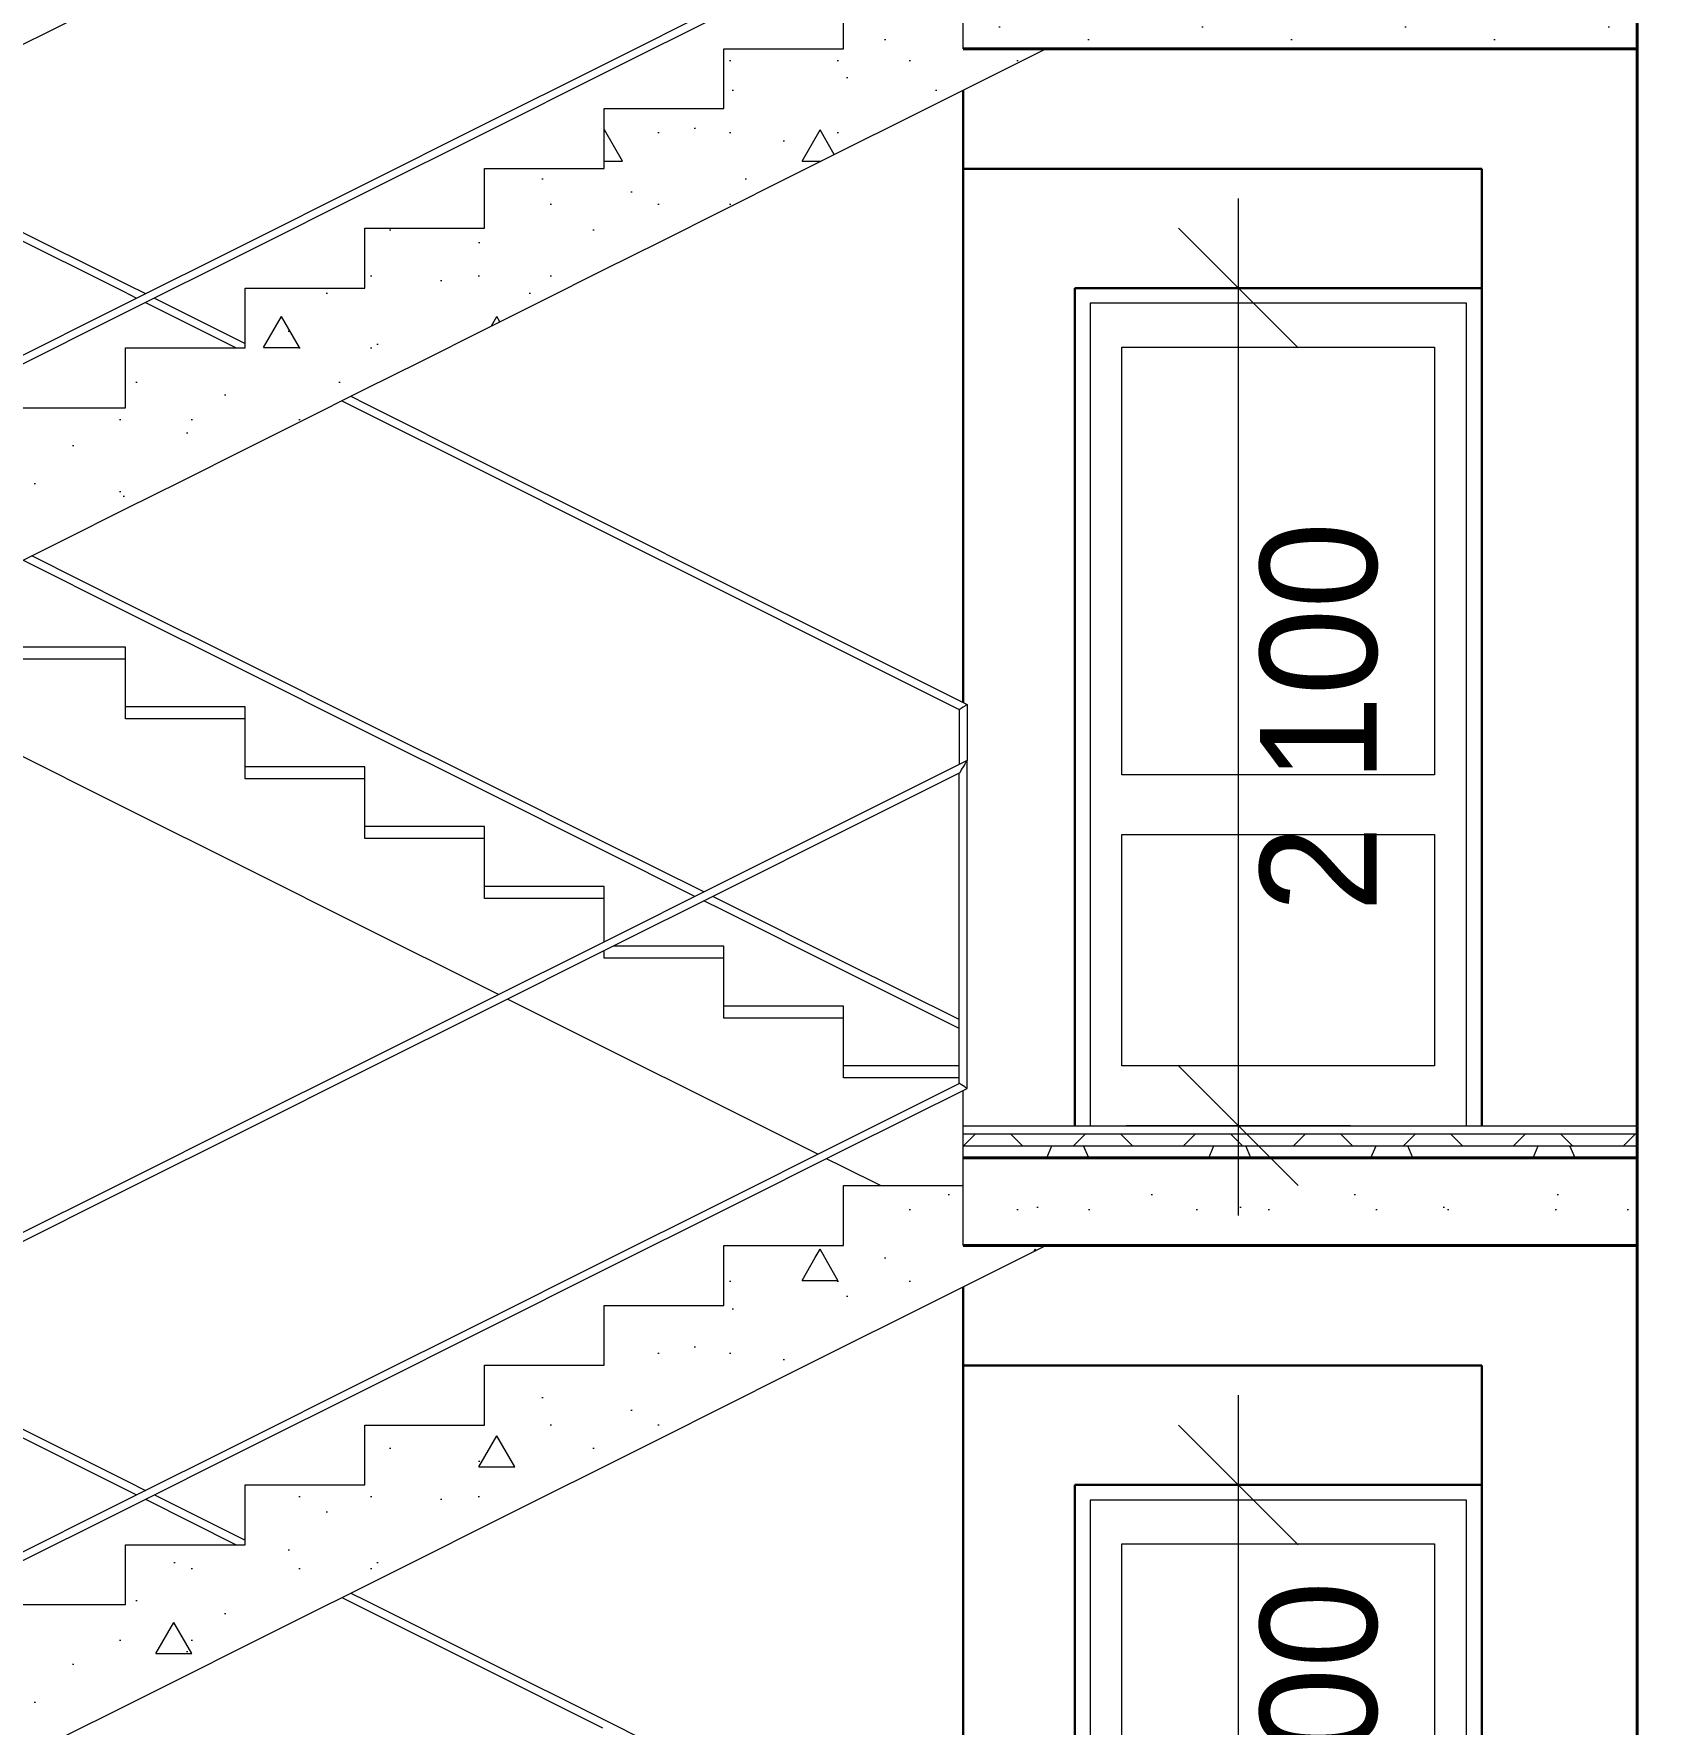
# Model space of a CAD drawing. Header units: millimetres. Extents: x -168133 to -32053, y -12928 to 37693.
# Drawn here: x -153666 to -149618, y 20400 to 24638 of the extents above; entities that cross this region are included whole.
import ezdxf

# ---------------------------------------------------------------- set-up
doc = ezdxf.new("R2010")
doc.units = ezdxf.units.MM
doc.header["$MEASUREMENT"] = 0
for name, color, linetype in [('Двери ArchiCAD', 7, 'Continuous'), ('Интерьер- Перегородка', 7, 'Continuous'), ('Кладочні розміри', 7, 'Continuous'), ('Лестницы внутренние', 7, 'Continuous'), ('Перекрытия', 7, 'Continuous')]:
    doc.layers.add(name, color=color, linetype=linetype)
for name, color, linetype, lineweight in [('Двери ArchiCAD_Ном._пера__1', 7, 'Continuous', 13), ('Двери ArchiCAD_Ном._пера__41', 7, 'Continuous', 30), ('Интерьер- Перегородка_Ном._пера__41', 7, 'Continuous', 30), ('Интерьер- Перегородка_Ном._пера__61', 7, 'Continuous', 40), ('Лестницы внутренние_Ном._пера__1', 7, 'Continuous', 13), ('Лестницы внутренние_Ном._пера__21', 7, 'Continuous', 20), ('Лестницы внутренние_Ном._пера__7', 7, 'Continuous', 5), ('Перекрытия_Ном._пера__1', 7, 'Continuous', 13), ('Перекрытия_Ном._пера__21', 7, 'Continuous', 20), ('Перекрытия_Ном._пера__61', 7, 'Continuous', 40)]:
    doc.layers.add(name, color=color, linetype=linetype, lineweight=lineweight)
doc.layers.add('Кладочні розміри_Ном._пера__98', color=7, linetype='Continuous', lineweight=13, true_color=0x001f3e)
doc.layers.add('Лестницы внутренние_Ном._пера__241', color=7, linetype='Continuous', lineweight=13, true_color=0x515151)
doc.styles.add('СГЕНЕРИР_СТИЛЬ_1', font='')
doc.styles.get('СГЕНЕРИР_СТИЛЬ_1').set_extended_font_data('Century Gothic')
doc.dimstyles.new('СГЕНЕРИР_СТИЛЬ__1', dxfattribs={"dimtxt": 292.500007, "dimasz": 285, "dimexe": 0.18, "dimexo": 444.840628, "dimgap": 0.09, "dimtad": 3, "dimdec": 0, "dimzin": 0, "dimdsep": 46, "dimtxsty": 'СГЕНЕРИР_СТИЛЬ_1', "dimblk": 'ARROWHEAD_6', "dimblk1": 'ARROWHEAD_6', "dimblk2": 'ARROWHEAD_6', "dimcen": 0.09, "dimclrd": 256, "dimclre": 256, "dimclrt": 256, "dimadec": 0, "dimazin": 0, "dimtfac": 1, "dimtdec": 4, "dimtmove": 0, "dimatfit": 3, "dimfxl": 0, "dimtolj": 1, "dimtzin": 0, "dimarcsym": 0})
doc.dimstyles.new('СГЕНЕРИР_СТИЛЬ__2', dxfattribs={"dimtxt": 292.500007, "dimasz": 285, "dimexe": 0.18, "dimexo": 444.840628, "dimgap": 0.09, "dimtad": 3, "dimdec": 0, "dimzin": 0, "dimdsep": 46, "dimtxsty": 'СГЕНЕРИР_СТИЛЬ_1', "dimblk": 'ARROWHEAD_6', "dimblk1": 'ARROWHEAD_6', "dimblk2": 'ARROWHEAD_6', "dimcen": 0.09, "dimclrd": 256, "dimclre": 256, "dimclrt": 256, "dimadec": 0, "dimazin": 0, "dimtfac": 1, "dimtdec": 4, "dimtmove": 2, "dimatfit": 3, "dimfxl": 0, "dimtolj": 1, "dimtzin": 0, "dimarcsym": 0})
pattern_1 = [(0, (0, 0), (0, 935.3074), [90, -450]), (0, (270, 467.7), (0, 935.3074), [90, -450]), (60, (0, 0), (-810, 467.6537), [90, -450]), (60, (540, 0), (-810, 467.6537), [90, -450]), (120, (90, 0), (810, 467.6537), [90, -450]), (120, (630, 0), (810, 467.6537), [90, -450]), (0, (0, 90), (0, 180), [0, -180, 0, -270]), (45, (90, 90), (-127.27922, 127.27922), [0, -135, 0, -225])]
pattern_2 = [(0, (0, 0), (0, 90.000004), [])]
pattern_3 = [(45, (0, 0), (-137.88582, 137.88582), []), (135, (0, 0), (137.88582, 137.88582), [])]
pattern_4 = [(0, (0, 0), (0, 406400), []), (0, (0, 90), (0, 406400), []), (90, (0, 0), (-406.4, 0), [88.9, -406400]), (90, (38.1, 0), (-406.4, 0), [88.9, -406400]), (66.8014, (0, 0), (-343.3379, 147.1448), []), (293.1986, (38.1, 0), (343.3379, 147.1448), [])]
pattern_5 = [(0, (0, 0), (0, 935.3075), [90, -450]), (0, (270, 467.7), (0, 935.3075), [90, -450]), (60, (0, 0), (-810, 467.654), [90, -450]), (60, (540, 0), (-810, 467.654), [90, -450]), (120, (90, 0), (810, 467.654), [90, -450]), (120, (630, 0), (810, 467.654), [90, -450]), (0, (0, 90), (0, 180), [0, -180, 0, -270]), (45, (90, 90), (-127.27923, 127.27923), [0, -135, 0, -225])]

# ---------------------------------------------------------------- blocks, each defined once
blk = doc.blocks.new('Элемент разреза_166')
at = {"layer": 'Лестницы внутренние_Ном._пера__241', "linetype": 'Continuous'}
h = blk.add_hatch(dxfattribs=at)
h.set_pattern_fill('Бетон', color=256, style=0, pattern_type=2)
h.set_pattern_definition(pattern_1)
h.paths.add_polyline_path([(-151335.6, 21720), (-151335.6, 21750), (-151635.6, 21750), (-151635.6, 21720)])
h = blk.add_hatch(dxfattribs=at)
h.set_pattern_fill('Бетон', color=256, style=0, pattern_type=2)
h.set_pattern_definition(pattern_1)
h.paths.add_polyline_path([(-154085.6, 20220), (-154085.6, 20170), (-154062.3, 20170), (-154040.2, 20170), (-154013.6, 20170), (-153988.4, 20170), (-153870.4, 20229), (-153735.6, 20296.4), (-153595.5, 20366.4), (-153435.6, 20446.4), (-153295.5, 20516.4), (-153135.6, 20596.4), (-152995.5, 20666.4), (-152835.6, 20746.4), (-152695.5, 20816.4), (-152535.6, 20896.4), (-152395.5, 20966.4), (-152235.6, 21046.4), (-152095.5, 21116.4), (-151935.6, 21196.4), (-151775.7, 21276.3), (-151635.6, 21346.4), (-151475.7, 21426.3), (-151335.6, 21496.4), (-151225.2, 21551.6), (-151128.4, 21600), (-151335.6, 21600), (-151335.6, 21720), (-151635.6, 21720), (-151635.6, 21570), (-151935.6, 21570), (-151935.6, 21420), (-152235.6, 21420), (-152235.6, 21270), (-152535.6, 21270), (-152535.6, 21120), (-152835.6, 21120), (-152835.6, 20970), (-153135.6, 20970), (-153135.6, 20820), (-153435.6, 20820), (-153435.6, 20670), (-153735.6, 20670), (-153735.6, 20520), (-154035.6, 20520), (-154035.6, 20370), (-154085.6, 20370)])
h = blk.add_hatch(dxfattribs=at)
h.set_pattern_fill('Бетон', color=256, style=0, pattern_type=2)
h.set_pattern_definition(pattern_1)
h.paths.add_polyline_path([(-151635.6, 21570), (-151635.6, 21600), (-151935.6, 21600), (-151935.6, 21570)])
h = blk.add_hatch(dxfattribs=at)
h.set_pattern_fill('Бетон', color=256, style=0, pattern_type=2)
h.set_pattern_definition(pattern_1)
h.paths.add_polyline_path([(-151935.6, 21420), (-151935.6, 21450), (-152235.6, 21450), (-152235.6, 21420)])
h = blk.add_hatch(dxfattribs=at)
h.set_pattern_fill('Бетон', color=256, style=0, pattern_type=2)
h.set_pattern_definition(pattern_1)
h.paths.add_polyline_path([(-152235.6, 21270), (-152235.6, 21300), (-152535.6, 21300), (-152535.6, 21270)])
h = blk.add_hatch(dxfattribs=at)
h.set_pattern_fill('Бетон', color=256, style=0, pattern_type=2)
h.set_pattern_definition(pattern_1)
h.paths.add_polyline_path([(-152535.6, 21120), (-152535.6, 21150), (-152835.6, 21150), (-152835.6, 21120)])
h = blk.add_hatch(dxfattribs=at)
h.set_pattern_fill('Бетон', color=256, style=0, pattern_type=2)
h.set_pattern_definition(pattern_1)
h.paths.add_polyline_path([(-152835.6, 20970), (-152835.6, 21000), (-153135.6, 21000), (-153135.6, 20970)])
h = blk.add_hatch(dxfattribs=at)
h.set_pattern_fill('Бетон', color=256, style=0, pattern_type=2)
h.set_pattern_definition(pattern_1)
h.paths.add_polyline_path([(-153135.6, 20820), (-153135.6, 20850), (-153435.6, 20850), (-153435.6, 20820)])
h = blk.add_hatch(dxfattribs=at)
h.set_pattern_fill('Бетон', color=256, style=0, pattern_type=2)
h.set_pattern_definition(pattern_1)
h.paths.add_polyline_path([(-153435.6, 20670), (-153435.6, 20700), (-153735.6, 20700), (-153735.6, 20670)])
at = {"layer": 'Лестницы внутренние_Ном._пера__21', "linetype": 'Continuous'}
for p, q in [((-151635.6, 21750), (-151335.6, 21750)), ((-151635.6, 21720), (-151635.6, 21750)), ((-151335.6, 21720), (-151335.6, 21750)), ((-151635.6, 21600), (-151635.6, 21720)), ((-151335.6, 21600), (-151335.6, 21720)), ((-151935.6, 21600), (-151635.6, 21600)), ((-151935.6, 21570), (-151935.6, 21600)), ((-151935.6, 21450), (-151935.6, 21570)), ((-151335.6, 21600), (-151128.4, 21600)), ((-151225.2, 21551.6), (-151128.4, 21600)), ((-151335.6, 21496.4), (-151225.2, 21551.6)), ((-151475.7, 21426.3), (-151335.6, 21496.4)), ((-152235.6, 21450), (-151935.6, 21450)), ((-152235.6, 21420), (-152235.6, 21450)), ((-152235.6, 21300), (-152235.6, 21420)), ((-151635.6, 21346.4), (-151475.7, 21426.3)), ((-151775.7, 21276.3), (-151635.6, 21346.4)), ((-152535.6, 21300), (-152235.6, 21300)), ((-152535.6, 21270), (-152535.6, 21300)), ((-151935.6, 21196.4), (-151775.7, 21276.3)), ((-152535.6, 21150), (-152535.6, 21270)), ((-152095.5, 21116.4), (-151935.6, 21196.4)), ((-152835.6, 21150), (-152535.6, 21150)), ((-152835.6, 21120), (-152835.6, 21150)), ((-152835.6, 21000), (-152835.6, 21120)), ((-152235.6, 21046.4), (-152095.5, 21116.4)), ((-152395.5, 20966.4), (-152235.6, 21046.4)), ((-153135.6, 21000), (-152835.6, 21000)), ((-153135.6, 20970), (-153135.6, 21000)), ((-153135.6, 20850), (-153135.6, 20970)), ((-152535.6, 20896.4), (-152395.5, 20966.4)), ((-152695.5, 20816.4), (-152535.6, 20896.4)), ((-153435.6, 20850), (-153135.6, 20850)), ((-153435.6, 20820), (-153435.6, 20850)), ((-153435.6, 20700), (-153435.6, 20820)), ((-152835.6, 20746.4), (-152695.5, 20816.4)), ((-152995.5, 20666.4), (-152835.6, 20746.4)), ((-153735.6, 20700), (-153435.6, 20700)), ((-153135.6, 20596.4), (-152995.5, 20666.4)), ((-153295.5, 20516.4), (-153135.6, 20596.4)), ((-153435.6, 20446.4), (-153295.5, 20516.4)), ((-153595.5, 20366.4), (-153435.6, 20446.4))]:
    blk.add_line(p, q, dxfattribs=at)
at = {"layer": 'Лестницы внутренние_Ном._пера__241', "linetype": 'Continuous'}
for p, q in [((-151325.6, 22816.2), (-151640.1, 22658.9)), ((-151335.6, 22800), (-151339.5, 22793.8)), ((-151331.8, 22806.2), (-151335.6, 22800)), ((-151328.6, 22811.4), (-151331.8, 22806.2)), ((-151326.4, 22814.9), (-151328.6, 22811.4)), ((-151325.6, 22816.2), (-151326.4, 22814.9)), ((-151325.6, 21993.8), (-151325.6, 22816.2)), ((-151345.6, 22783.8), (-151631.2, 22641.1)), ((-151344.9, 22785.1), (-151345.6, 22783.8)), ((-151345.6, 22006.2), (-151345.6, 22783.8)), ((-151342.7, 22788.6), (-151344.9, 22785.1)), ((-151339.5, 22793.8), (-151342.7, 22788.6)), ((-151640.1, 22658.9), (-151940.1, 22508.9)), ((-151631.2, 22641.1), (-151931.2, 22491.1)), ((-151940.1, 22508.9), (-152240.1, 22358.9)), ((-151931.2, 22491.1), (-152231.2, 22341.1)), ((-152240.1, 22358.9), (-152540.1, 22208.9)), ((-152231.2, 22341.1), (-152531.2, 22191.1)), ((-152540.1, 22208.9), (-152840.1, 22058.9)), ((-152531.2, 22191.1), (-152831.2, 22041.1)), ((-152840.1, 22058.9), (-153140.1, 21908.9)), ((-152831.2, 22041.1), (-153131.2, 21891.1)), ((-151640.1, 21858.9), (-151345.6, 22006.2)), ((-151631.2, 21841.1), (-151325.6, 21993.8)), ((-151344.9, 22005.7), (-151345.6, 22006.2)), ((-151342.7, 22004.4), (-151344.9, 22005.7)), ((-151339.5, 22002.4), (-151342.7, 22004.4)), ((-151335.6, 22000), (-151339.5, 22002.4)), ((-151331.8, 21997.6), (-151335.6, 22000)), ((-151328.6, 21995.6), (-151331.8, 21997.6)), ((-151326.4, 21994.3), (-151328.6, 21995.6)), ((-151325.6, 21993.8), (-151326.4, 21994.3)), ((-153140.1, 21908.9), (-153440.1, 21758.9)), ((-153131.2, 21891.1), (-153431.2, 21741.1)), ((-151940.1, 21708.9), (-151640.1, 21858.9)), ((-151931.2, 21691.1), (-151631.2, 21841.1)), ((-153440.1, 21758.9), (-153740.1, 21608.9)), ((-153431.2, 21741.1), (-153731.2, 21591.1)), ((-152240.1, 21558.9), (-151940.1, 21708.9)), ((-152231.2, 21541.1), (-151931.2, 21691.1)), ((-152540.1, 21408.9), (-152240.1, 21558.9)), ((-152531.2, 21391.1), (-152231.2, 21541.1)), ((-152840.1, 21258.9), (-152540.1, 21408.9)), ((-152831.2, 21241.1), (-152531.2, 21391.1)), ((-153140.1, 21108.9), (-152840.1, 21258.9)), ((-153131.2, 21091.1), (-152831.2, 21241.1)), ((-153731.2, 21158.9), (-153431.2, 21008.9)), ((-153740.1, 21141.1), (-153440.1, 20991.1)), ((-153440.1, 20958.9), (-153140.1, 21108.9)), ((-153431.2, 20941.1), (-153131.2, 21091.1)), ((-153440.1, 20991.1), (-153408, 20975)), ((-153431.2, 21008.9), (-153385.6, 20986.2)), ((-153740.1, 20808.9), (-153440.1, 20958.9)), ((-153731.2, 20791.1), (-153431.2, 20941.1)), ((-153385.6, 20963.8), (-153158, 20850)), ((-153363.3, 20975), (-153135.6, 20861.2)), ((-152870.8, 20728.8), (-152831.2, 20708.9)), ((-152893.2, 20717.6), (-152840.1, 20691.1)), ((-152840.1, 20691.1), (-152540.1, 20541.1)), ((-152831.2, 20708.9), (-152531.2, 20558.9)), ((-152531.2, 20558.9), (-152231.2, 20408.9)), ((-152540.1, 20541.1), (-152240.1, 20391.1)), ((-152231.2, 20408.9), (-151931.2, 20258.9))]:
    blk.add_line(p, q, dxfattribs=at)
blk = doc.blocks.new('Элемент разреза_173')
at = {"layer": 'Интерьер- Перегородка_Ном._пера__41', "linetype": 'Continuous'}
blk.add_line((-151335.6, 21496.4), (-151335.6, 19961.2), dxfattribs=at)
blk = doc.blocks.new('Элемент разреза_185')
at = {"layer": 'Двери ArchiCAD_Ном._пера__1', "linetype": 'Continuous'}
for p, q in [((-151017.6, 23962), (-151017.6, 23852)), ((-150073.6, 23962), (-151017.6, 23962)), ((-150073.6, 23852), (-150073.6, 23962)), ((-151017.6, 23852), (-151017.6, 22050)), ((-150937.6, 22780), (-150937.6, 23852)), ((-150937.6, 23852), (-150153.6, 23852)), ((-150153.6, 23852), (-150153.6, 22780)), ((-150073.6, 22050), (-150073.6, 23852)), ((-150153.6, 22780), (-150937.6, 22780)), ((-150937.6, 22050), (-150937.6, 22630)), ((-150937.6, 22630), (-150153.6, 22630)), ((-150153.6, 22630), (-150153.6, 22050)), ((-151017.6, 22050), (-151017.6, 21900)), ((-150153.6, 22050), (-150937.6, 22050)), ((-150073.6, 21900), (-150073.6, 22050))]:
    blk.add_line(p, q, dxfattribs=at)
at = {"layer": 'Двери ArchiCAD_Ном._пера__41', "linetype": 'Continuous'}
for p, q in [((-151055.6, 24000), (-150035.6, 24000)), ((-151055.6, 21900), (-151055.6, 24000))]:
    blk.add_line(p, q, dxfattribs=at)
blk = doc.blocks.new('Элемент разреза_187')
at = {"layer": 'Двери ArchiCAD_Ном._пера__1', "linetype": 'Continuous'}
for p, q in [((-151017.6, 20962), (-151017.6, 20852)), ((-150073.6, 20962), (-151017.6, 20962)), ((-150073.6, 20852), (-150073.6, 20962)), ((-151017.6, 20852), (-151017.6, 19050)), ((-150937.6, 19780), (-150937.6, 20852)), ((-150937.6, 20852), (-150153.6, 20852)), ((-150153.6, 20852), (-150153.6, 19780)), ((-150073.6, 19050), (-150073.6, 20852)), ((-150153.6, 19780), (-150937.6, 19780)), ((-150937.6, 19050), (-150937.6, 19630)), ((-150937.6, 19630), (-150153.6, 19630)), ((-150153.6, 19630), (-150153.6, 19050)), ((-151017.6, 19050), (-151017.6, 18900)), ((-150153.6, 19050), (-150937.6, 19050)), ((-150073.6, 18900), (-150073.6, 19050))]:
    blk.add_line(p, q, dxfattribs=at)
at = {"layer": 'Двери ArchiCAD_Ном._пера__41', "linetype": 'Continuous'}
for p, q in [((-151055.6, 21000), (-150035.6, 21000)), ((-151055.6, 18900), (-151055.6, 21000))]:
    blk.add_line(p, q, dxfattribs=at)
blk = doc.blocks.new('Элемент разреза_189')
at = {"layer": 'Двери ArchiCAD_Ном._пера__41', "linetype": 'Continuous'}
for p, q in [((-151335.6, 21299), (-150035.6, 21299)), ((-150035.6, 21299), (-150035.6, 18900))]:
    blk.add_line(p, q, dxfattribs=at)
blk = doc.blocks.new('Элемент разреза_204')
at = {"layer": 'Перекрытия', "linetype": 'Continuous', "lineweight": 0, "true_color": 0x000000}
h = blk.add_hatch(dxfattribs=at)
h.set_pattern_fill('Фанера__2_', color=18, style=0, pattern_type=2)
h.set_pattern_definition(pattern_2)
h.paths.add_polyline_path([(-149645.6, 21880), (-149645.6, 21900), (-151335.6, 21900), (-151335.6, 21880)])
h = blk.add_hatch(dxfattribs=at)
h.set_pattern_fill('Блоки', color=18, style=0, pattern_type=2)
h.set_pattern_definition(pattern_3)
h.paths.add_polyline_path([(-149645.6, 21850), (-149645.6, 21880), (-151335.6, 21880), (-151335.6, 21850)])
h = blk.add_hatch(dxfattribs=at)
h.set_pattern_fill('Стенка_каркасн__2х4_16_м_FB', color=18, style=0, pattern_type=2)
h.set_pattern_definition(pattern_4)
h.paths.add_polyline_path([(-149645.6, 21820), (-149645.6, 21850), (-151335.6, 21850), (-151335.6, 21820)])
h = blk.add_hatch(dxfattribs=at)
h.set_pattern_fill('structural_concrete', color=18, style=0, pattern_type=2)
h.set_pattern_definition(pattern_5)
h.paths.add_polyline_path([(-149645.6, 21600), (-149645.6, 21820), (-151335.6, 21820), (-151335.6, 21600)])
at = {"layer": 'Перекрытия_Ном._пера__1', "linetype": 'Continuous'}
for p, q in [((-151335.6, 21900), (-149645.6, 21900)), ((-151335.6, 21880), (-151335.6, 21900)), ((-151335.6, 21880), (-149645.6, 21880)), ((-151335.6, 21850), (-151335.6, 21880)), ((-151335.6, 21880), (-149645.6, 21880)), ((-149645.6, 21880), (-149645.6, 21900)), ((-149645.6, 21850), (-149645.6, 21880)), ((-151335.6, 21850), (-149645.6, 21850)), ((-151335.6, 21850), (-149645.6, 21850)), ((-151335.6, 21820), (-151335.6, 21850)), ((-149645.6, 21820), (-149645.6, 21850))]:
    blk.add_line(p, q, dxfattribs=at)
at = {"layer": 'Перекрытия_Ном._пера__21', "linetype": 'Continuous'}
for p, q in [((-151335.6, 21600), (-151335.6, 21820)), ((-149645.6, 21600), (-149645.6, 21820))]:
    blk.add_line(p, q, dxfattribs=at)
at = {"layer": 'Перекрытия_Ном._пера__61', "linetype": 'Continuous'}
for p, q in [((-151335.6, 21820), (-149645.6, 21820)), ((-151335.6, 21820), (-149645.6, 21820)), ((-151335.6, 21600), (-149645.6, 21600))]:
    blk.add_line(p, q, dxfattribs=at)
blk = doc.blocks.new('Элемент разреза_213')
at = {"layer": 'Интерьер- Перегородка_Ном._пера__61', "linetype": 'Continuous'}
for p, q in [((-149645.6, 18900), (-149645.6, 21900)), ((-149255.6, 21600), (-149255.6, 21900)), ((-149255.6, 21600), (-149135.6, 21600)), ((-149135.6, 18900), (-149135.6, 21600)), ((-149255.6, 18900), (-149135.6, 18900))]:
    blk.add_line(p, q, dxfattribs=at)
blk = doc.blocks.new('Элемент разреза_238')
at = {"layer": 'Лестницы внутренние_Ном._пера__241', "linetype": 'Continuous'}
h = blk.add_hatch(dxfattribs=at)
h.set_pattern_fill('Бетон', color=256, style=0, pattern_type=2)
h.set_pattern_definition(pattern_1)
h.paths.add_polyline_path([(-154085.6, 23220), (-154085.6, 23170), (-154062.3, 23170), (-154040.2, 23170), (-154013.6, 23170), (-153988.4, 23170), (-153870.4, 23229), (-153735.6, 23296.4), (-153595.5, 23366.4), (-153435.6, 23446.4), (-153295.5, 23516.4), (-153135.6, 23596.4), (-152995.5, 23666.4), (-152835.6, 23746.4), (-152695.5, 23816.4), (-152535.6, 23896.4), (-152395.5, 23966.4), (-152235.6, 24046.4), (-152095.5, 24116.4), (-151935.6, 24196.4), (-151775.7, 24276.3), (-151635.6, 24346.4), (-151475.7, 24426.3), (-151335.6, 24496.4), (-151225.2, 24551.6), (-151128.4, 24600), (-151335.6, 24600), (-151335.6, 24720), (-151635.6, 24720), (-151635.6, 24570), (-151935.6, 24570), (-151935.6, 24420), (-152235.6, 24420), (-152235.6, 24270), (-152535.6, 24270), (-152535.6, 24120), (-152835.6, 24120), (-152835.6, 23970), (-153135.6, 23970), (-153135.6, 23820), (-153435.6, 23820), (-153435.6, 23670), (-153735.6, 23670), (-153735.6, 23520), (-154035.6, 23520), (-154035.6, 23370), (-154085.6, 23370)])
h = blk.add_hatch(dxfattribs=at)
h.set_pattern_fill('Бетон', color=256, style=0, pattern_type=2)
h.set_pattern_definition(pattern_1)
h.paths.add_polyline_path([(-151635.6, 24570), (-151635.6, 24600), (-151935.6, 24600), (-151935.6, 24570)])
h = blk.add_hatch(dxfattribs=at)
h.set_pattern_fill('Бетон', color=256, style=0, pattern_type=2)
h.set_pattern_definition(pattern_1)
h.paths.add_polyline_path([(-151935.6, 24420), (-151935.6, 24450), (-152235.6, 24450), (-152235.6, 24420)])
h = blk.add_hatch(dxfattribs=at)
h.set_pattern_fill('Бетон', color=256, style=0, pattern_type=2)
h.set_pattern_definition(pattern_1)
h.paths.add_polyline_path([(-152235.6, 24270), (-152235.6, 24300), (-152535.6, 24300), (-152535.6, 24270)])
h = blk.add_hatch(dxfattribs=at)
h.set_pattern_fill('Бетон', color=256, style=0, pattern_type=2)
h.set_pattern_definition(pattern_1)
h.paths.add_polyline_path([(-152535.6, 24120), (-152535.6, 24150), (-152835.6, 24150), (-152835.6, 24120)])
h = blk.add_hatch(dxfattribs=at)
h.set_pattern_fill('Бетон', color=256, style=0, pattern_type=2)
h.set_pattern_definition(pattern_1)
h.paths.add_polyline_path([(-152835.6, 23970), (-152835.6, 24000), (-153135.6, 24000), (-153135.6, 23970)])
h = blk.add_hatch(dxfattribs=at)
h.set_pattern_fill('Бетон', color=256, style=0, pattern_type=2)
h.set_pattern_definition(pattern_1)
h.paths.add_polyline_path([(-153135.6, 23820), (-153135.6, 23850), (-153435.6, 23850), (-153435.6, 23820)])
h = blk.add_hatch(dxfattribs=at)
h.set_pattern_fill('Бетон', color=256, style=0, pattern_type=2)
h.set_pattern_definition(pattern_1)
h.paths.add_polyline_path([(-153435.6, 23670), (-153435.6, 23700), (-153735.6, 23700), (-153735.6, 23670)])
at = {"layer": 'Лестницы внутренние_Ном._пера__1', "linetype": 'Continuous'}
for p, q in [((-153435.6, 23070), (-153735.6, 23070)), ((-153435.6, 22920), (-153435.6, 23070)), ((-153135.6, 22920), (-153435.6, 22920)), ((-153135.6, 22770), (-153135.6, 22920)), ((-153435.6, 22696.4), (-153735.6, 22846.4)), ((-152835.6, 22770), (-153135.6, 22770)), ((-152835.6, 22620), (-152835.6, 22770)), ((-153135.6, 22546.4), (-153435.6, 22696.4)), ((-152535.6, 22620), (-152835.6, 22620)), ((-152535.6, 22470), (-152535.6, 22620)), ((-152835.6, 22396.4), (-153135.6, 22546.4)), ((-152235.6, 22470), (-152535.6, 22470)), ((-152235.6, 22361.2), (-152235.6, 22470)), ((-152535.6, 22246.4), (-152835.6, 22396.4)), ((-152235.6, 22320), (-152235.6, 22338.8)), ((-151935.6, 22320), (-152235.6, 22320)), ((-151935.6, 22170), (-151935.6, 22320)), ((-152500.4, 22228.8), (-152535.6, 22246.4)), ((-152235.6, 22096.4), (-152478.1, 22217.6)), ((-151635.6, 22170), (-151935.6, 22170)), ((-151635.6, 22050), (-151635.6, 22170)), ((-151935.6, 21946.4), (-152235.6, 22096.4)), ((-151335.6, 21900), (-151335.6, 21988.8)), ((-151700.4, 21828.8), (-151935.6, 21946.4)), ((-151635.6, 21796.4), (-151678.1, 21817.6)), ((-151542.9, 21750), (-151635.6, 21796.4))]:
    blk.add_line(p, q, dxfattribs=at)
at = {"layer": 'Лестницы внутренние_Ном._пера__21', "linetype": 'Continuous'}
for p, q in [((-151635.6, 24600), (-151635.6, 24720)), ((-151335.6, 24600), (-151335.6, 24720)), ((-151935.6, 24600), (-151635.6, 24600)), ((-151935.6, 24570), (-151935.6, 24600)), ((-151335.6, 24600), (-151128.4, 24600)), ((-151225.2, 24551.6), (-151128.4, 24600)), ((-151935.6, 24450), (-151935.6, 24570)), ((-151335.6, 24496.4), (-151225.2, 24551.6)), ((-151475.7, 24426.3), (-151335.6, 24496.4)), ((-152235.6, 24450), (-151935.6, 24450)), ((-152235.6, 24420), (-152235.6, 24450)), ((-152235.6, 24300), (-152235.6, 24420)), ((-151635.6, 24346.4), (-151475.7, 24426.3)), ((-151775.7, 24276.3), (-151635.6, 24346.4)), ((-152535.6, 24300), (-152235.6, 24300)), ((-152535.6, 24270), (-152535.6, 24300)), ((-152535.6, 24150), (-152535.6, 24270)), ((-151935.6, 24196.4), (-151775.7, 24276.3)), ((-152095.5, 24116.4), (-151935.6, 24196.4)), ((-152835.6, 24150), (-152535.6, 24150)), ((-152835.6, 24120), (-152835.6, 24150)), ((-152835.6, 24000), (-152835.6, 24120)), ((-152235.6, 24046.4), (-152095.5, 24116.4)), ((-152395.5, 23966.4), (-152235.6, 24046.4)), ((-153135.6, 24000), (-152835.6, 24000)), ((-153135.6, 23970), (-153135.6, 24000)), ((-153135.6, 23850), (-153135.6, 23970)), ((-152535.6, 23896.4), (-152395.5, 23966.4)), ((-152695.5, 23816.4), (-152535.6, 23896.4)), ((-153435.6, 23850), (-153135.6, 23850)), ((-153435.6, 23820), (-153435.6, 23850)), ((-153435.6, 23700), (-153435.6, 23820)), ((-152835.6, 23746.4), (-152695.5, 23816.4)), ((-152995.5, 23666.4), (-152835.6, 23746.4)), ((-153735.6, 23700), (-153435.6, 23700)), ((-153135.6, 23596.4), (-152995.5, 23666.4)), ((-153295.5, 23516.4), (-153135.6, 23596.4)), ((-153435.6, 23446.4), (-153295.5, 23516.4)), ((-153595.5, 23366.4), (-153435.6, 23446.4)), ((-153735.6, 23296.4), (-153595.5, 23366.4))]:
    blk.add_line(p, q, dxfattribs=at)
at = {"layer": 'Лестницы внутренние_Ном._пера__241', "linetype": 'Continuous'}
for p, q in [((-153431.2, 24741.1), (-153731.2, 24591.1)), ((-152240.1, 24558.9), (-151940.1, 24708.9)), ((-152231.2, 24541.1), (-151931.2, 24691.1)), ((-152540.1, 24408.9), (-152240.1, 24558.9)), ((-152531.2, 24391.1), (-152231.2, 24541.1)), ((-152840.1, 24258.9), (-152540.1, 24408.9)), ((-152831.2, 24241.1), (-152531.2, 24391.1)), ((-153140.1, 24108.9), (-152840.1, 24258.9)), ((-153131.2, 24091.1), (-152831.2, 24241.1)), ((-153731.2, 24158.9), (-153431.2, 24008.9)), ((-153740.1, 24141.1), (-153440.1, 23991.1)), ((-153440.1, 23958.9), (-153140.1, 24108.9)), ((-153431.2, 23941.1), (-153131.2, 24091.1)), ((-153440.1, 23991.1), (-153408, 23975)), ((-153431.2, 24008.9), (-153385.6, 23986.2)), ((-153740.1, 23808.9), (-153440.1, 23958.9)), ((-153385.6, 23963.8), (-153158, 23850)), ((-153363.3, 23975), (-153135.6, 23861.2)), ((-153731.2, 23791.1), (-153431.2, 23941.1)), ((-152893.2, 23717.6), (-152840.1, 23691.1)), ((-152870.8, 23728.8), (-152831.2, 23708.9)), ((-152840.1, 23691.1), (-152540.1, 23541.1)), ((-152831.2, 23708.9), (-152531.2, 23558.9)), ((-152540.1, 23541.1), (-152240.1, 23391.1)), ((-152531.2, 23558.9), (-152231.2, 23408.9)), ((-152240.1, 23391.1), (-151940.1, 23241.1)), ((-152231.2, 23408.9), (-151931.2, 23258.9)), ((-153440.1, 23191.1), (-153693.2, 23317.6)), ((-153431.2, 23208.9), (-153670.8, 23328.8)), ((-151940.1, 23241.1), (-151640.1, 23091.1)), ((-151931.2, 23258.9), (-151631.2, 23108.9)), ((-153140.1, 23041.1), (-153440.1, 23191.1)), ((-153131.2, 23058.9), (-153431.2, 23208.9)), ((-151631.2, 23108.9), (-151325.6, 22956.2)), ((-152831.2, 22908.9), (-153131.2, 23058.9)), ((-151640.1, 23091.1), (-151345.6, 22943.8)), ((-152840.1, 22891.1), (-153140.1, 23041.1)), ((-151345.6, 22943.8), (-151344.9, 22944.3)), ((-151345.6, 22943.8), (-151345.6, 22806.2)), ((-151344.9, 22944.3), (-151342.7, 22945.6)), ((-151342.7, 22945.6), (-151339.5, 22947.6)), ((-151339.5, 22947.6), (-151335.6, 22950)), ((-151335.6, 22950), (-151331.8, 22952.4)), ((-151331.8, 22952.4), (-151328.6, 22954.4)), ((-151328.6, 22954.4), (-151326.4, 22955.7)), ((-151326.4, 22955.7), (-151325.6, 22956.2)), ((-151325.6, 22956.2), (-151325.6, 22816.2)), ((-152540.1, 22741.1), (-152840.1, 22891.1)), ((-152531.2, 22758.9), (-152831.2, 22908.9)), ((-152231.2, 22608.9), (-152531.2, 22758.9)), ((-152240.1, 22591.1), (-152540.1, 22741.1)), ((-152008, 22475), (-152240.1, 22591.1)), ((-151985.6, 22486.2), (-152231.2, 22608.9)), ((-151940.1, 22441.1), (-151985.6, 22463.8)), ((-151931.2, 22458.9), (-151963.3, 22475)), ((-151631.2, 22308.9), (-151931.2, 22458.9)), ((-151640.1, 22291.1), (-151940.1, 22441.1)), ((-151345.6, 22143.8), (-151640.1, 22291.1)), ((-151345.6, 22166.2), (-151631.2, 22308.9))]:
    blk.add_line(p, q, dxfattribs=at)
at = {"layer": 'Лестницы внутренние_Ном._пера__7', "linetype": 'Continuous'}
for p, q in [((-153435.6, 23100), (-153735.6, 23100)), ((-153435.6, 23070), (-153435.6, 23100)), ((-153135.6, 22950), (-153435.6, 22950)), ((-153135.6, 22920), (-153135.6, 22950)), ((-152835.6, 22800), (-153135.6, 22800)), ((-152835.6, 22770), (-152835.6, 22800)), ((-152535.6, 22650), (-152835.6, 22650)), ((-152535.6, 22620), (-152535.6, 22650)), ((-152235.6, 22500), (-152535.6, 22500)), ((-152235.6, 22470), (-152235.6, 22500)), ((-151935.6, 22350), (-152213.3, 22350)), ((-151935.6, 22320), (-151935.6, 22350)), ((-151635.6, 22200), (-151935.6, 22200)), ((-151635.6, 22170), (-151635.6, 22200)), ((-151345.6, 22050), (-151635.6, 22050)), ((-151635.6, 22020), (-151635.6, 22050)), ((-151345.6, 22020), (-151635.6, 22020))]:
    blk.add_line(p, q, dxfattribs=at)
blk = doc.blocks.new('Элемент разреза_240')
at = {"layer": 'Интерьер- Перегородка_Ном._пера__41', "linetype": 'Continuous'}
blk.add_line((-151335.6, 24496.4), (-151335.6, 22961.2), dxfattribs=at)
blk = doc.blocks.new('Элемент разреза_250')
at = {"layer": 'Двери ArchiCAD_Ном._пера__41', "linetype": 'Continuous'}
for p, q in [((-151335.6, 24299), (-150035.6, 24299)), ((-150035.6, 24299), (-150035.6, 21900))]:
    blk.add_line(p, q, dxfattribs=at)
blk = doc.blocks.new('Элемент разреза_292')
at = {"layer": 'Перекрытия', "linetype": 'Continuous', "lineweight": 0, "true_color": 0x000000}
h = blk.add_hatch(dxfattribs=at)
h.set_pattern_fill('Фанера__2_', color=18, style=0, pattern_type=2)
h.set_pattern_definition(pattern_2)
h.paths.add_polyline_path([(-149645.6, 24880), (-149645.6, 24900), (-151335.6, 24900), (-151335.6, 24880)])
h = blk.add_hatch(dxfattribs=at)
h.set_pattern_fill('Блоки', color=18, style=0, pattern_type=2)
h.set_pattern_definition(pattern_3)
h.paths.add_polyline_path([(-149645.6, 24850), (-149645.6, 24880), (-151335.6, 24880), (-151335.6, 24850)])
h = blk.add_hatch(dxfattribs=at)
h.set_pattern_fill('Стенка_каркасн__2х4_16_м_FB', color=18, style=0, pattern_type=2)
h.set_pattern_definition(pattern_4)
h.paths.add_polyline_path([(-149645.6, 24820), (-149645.6, 24850), (-151335.6, 24850), (-151335.6, 24820)])
h = blk.add_hatch(dxfattribs=at)
h.set_pattern_fill('structural_concrete', color=18, style=0, pattern_type=2)
h.set_pattern_definition(pattern_5)
h.paths.add_polyline_path([(-149645.6, 24600), (-149645.6, 24820), (-151335.6, 24820), (-151335.6, 24600)])
at = {"layer": 'Перекрытия_Ном._пера__1', "linetype": 'Continuous'}
for p, q in [((-151335.6, 24900), (-149645.6, 24900)), ((-151335.6, 24880), (-151335.6, 24900)), ((-151335.6, 24880), (-149645.6, 24880)), ((-151335.6, 24850), (-151335.6, 24880)), ((-151335.6, 24880), (-149645.6, 24880)), ((-149645.6, 24880), (-149645.6, 24900)), ((-149645.6, 24850), (-149645.6, 24880)), ((-151335.6, 24850), (-149645.6, 24850)), ((-151335.6, 24850), (-149645.6, 24850)), ((-151335.6, 24820), (-151335.6, 24850)), ((-149645.6, 24820), (-149645.6, 24850))]:
    blk.add_line(p, q, dxfattribs=at)
at = {"layer": 'Перекрытия_Ном._пера__21', "linetype": 'Continuous'}
for p, q in [((-151335.6, 24600), (-151335.6, 24820)), ((-149645.6, 24600), (-149645.6, 24820))]:
    blk.add_line(p, q, dxfattribs=at)
at = {"layer": 'Перекрытия_Ном._пера__61', "linetype": 'Continuous'}
for p, q in [((-151335.6, 24820), (-149645.6, 24820)), ((-151335.6, 24820), (-149645.6, 24820)), ((-151335.6, 24600), (-149645.6, 24600))]:
    blk.add_line(p, q, dxfattribs=at)
blk = doc.blocks.new('Элемент разреза_299')
at = {"layer": 'Интерьер- Перегородка_Ном._пера__61', "linetype": 'Continuous'}
for p, q in [((-149645.6, 21900), (-149645.6, 24900)), ((-149255.6, 24600), (-149255.6, 24900)), ((-149255.6, 24600), (-149135.6, 24600)), ((-149135.6, 21900), (-149135.6, 24600)), ((-149255.6, 21900), (-149135.6, 21900))]:
    blk.add_line(p, q, dxfattribs=at)
blk = doc.blocks.new('*D462')
at = {"layer": 'Кладочні розміри_Ном._пера__98', "linetype": 'Continuous'}
for p, q in [((-150645.7, 21000), (-150645.7, 21225)), ((-150495.7, 20850), (-150795.7, 21150)), ((-150364.4, 21000), (-150926.9, 21000)), ((-150645.7, 18900), (-150645.7, 21000)), ((-150795.7, 19050), (-150495.7, 18750)), ((-150364.4, 18900), (-150926.9, 18900)), ((-150645.7, 18675), (-150645.7, 18900))]:
    blk.add_line(p, q, dxfattribs=at)
at = {"layer": 'Кладочні розміри_Ном._пера__98', "insert": (-150294.7, 19780), "char_height": 292.5, "attachment_point": 7, "rotation": 90, "style": 'СГЕНЕРИР_СТИЛЬ_1'}
blk.add_mtext('{2\xa0100}', dxfattribs=at)
blk = doc.blocks.new('ARROWHEAD_6')
at = {"color": 0, "linetype": 'Continuous', "lineweight": 0}
for p, q in [((-0.5, -0.5), (0.5, 0.5)), ((0, 0), (-1, 0))]:
    blk.add_line(p, q, dxfattribs=at)
blk = doc.blocks.new('*D463')
at = {"layer": 'Кладочні розміри_Ном._пера__98', "linetype": 'Continuous'}
for p, q in [((-150645.7, 24000), (-150645.7, 24225)), ((-150495.7, 23850), (-150795.7, 24150)), ((-150364.4, 24000), (-150926.9, 24000)), ((-150645.7, 21900), (-150645.7, 24000)), ((-150795.7, 22050), (-150495.7, 21750)), ((-150364.4, 21900), (-150926.9, 21900)), ((-150645.7, 21675), (-150645.7, 21900))]:
    blk.add_line(p, q, dxfattribs=at)
at = {"layer": 'Кладочні розміри_Ном._пера__98', "insert": (-150294.7, 22435.2), "char_height": 292.5, "attachment_point": 7, "rotation": 90, "style": 'СГЕНЕРИР_СТИЛЬ_1'}
blk.add_mtext('{2\xa0100}', dxfattribs=at)

msp = doc.modelspace()

# ---------------------------------------------------------------- block references
at = {"layer": 'Двери ArchiCAD'}
for name in ['Элемент разреза_250', 'Элемент разреза_185', 'Элемент разреза_189', 'Элемент разреза_187']:
    msp.add_blockref(name, (0, 0), dxfattribs=at)
at = {"layer": 'Интерьер- Перегородка'}
for name in ['Элемент разреза_299', 'Элемент разреза_240', 'Элемент разреза_213', 'Элемент разреза_173']:
    msp.add_blockref(name, (0, 0), dxfattribs=at)
at = {"layer": 'Лестницы внутренние'}
for name in ['Элемент разреза_238', 'Элемент разреза_166']:
    msp.add_blockref(name, (0, 0), dxfattribs=at)
at = {"layer": 'Перекрытия'}
for name in ['Элемент разреза_292', 'Элемент разреза_204']:
    msp.add_blockref(name, (0, 0), dxfattribs=at)

# ---------------------------------------------------------------- dimensions: what is measured, and where the dimension line sits
at = {"layer": 'Кладочні розміри', "color": 158, "linetype": 'Continuous', "lineweight": 13, "true_color": 0x001f3e}
for base, p1, p2, dimstyle, picture, middle in [((-150645.7, 21900), (-151055.6, 21900), (-151055.6, 24000), 'СГЕНЕРИР_СТИЛЬ__1', '*D463', (-150440.9, 22936.6)), ((-150645.7, 18900), (-151055.6, 18900), (-151055.6, 21000), 'СГЕНЕРИР_СТИЛЬ__2', '*D462', (-150440.9, 20281.4))]:
    dim = msp.add_linear_dim(base=base, p1=p1, p2=p2, angle=90, dimstyle=dimstyle, dxfattribs=at)
    dim.commit()
    dim.dimension.update_dxf_attribs({"geometry": picture, "text_midpoint": middle})

doc.saveas('drawing.dxf')
